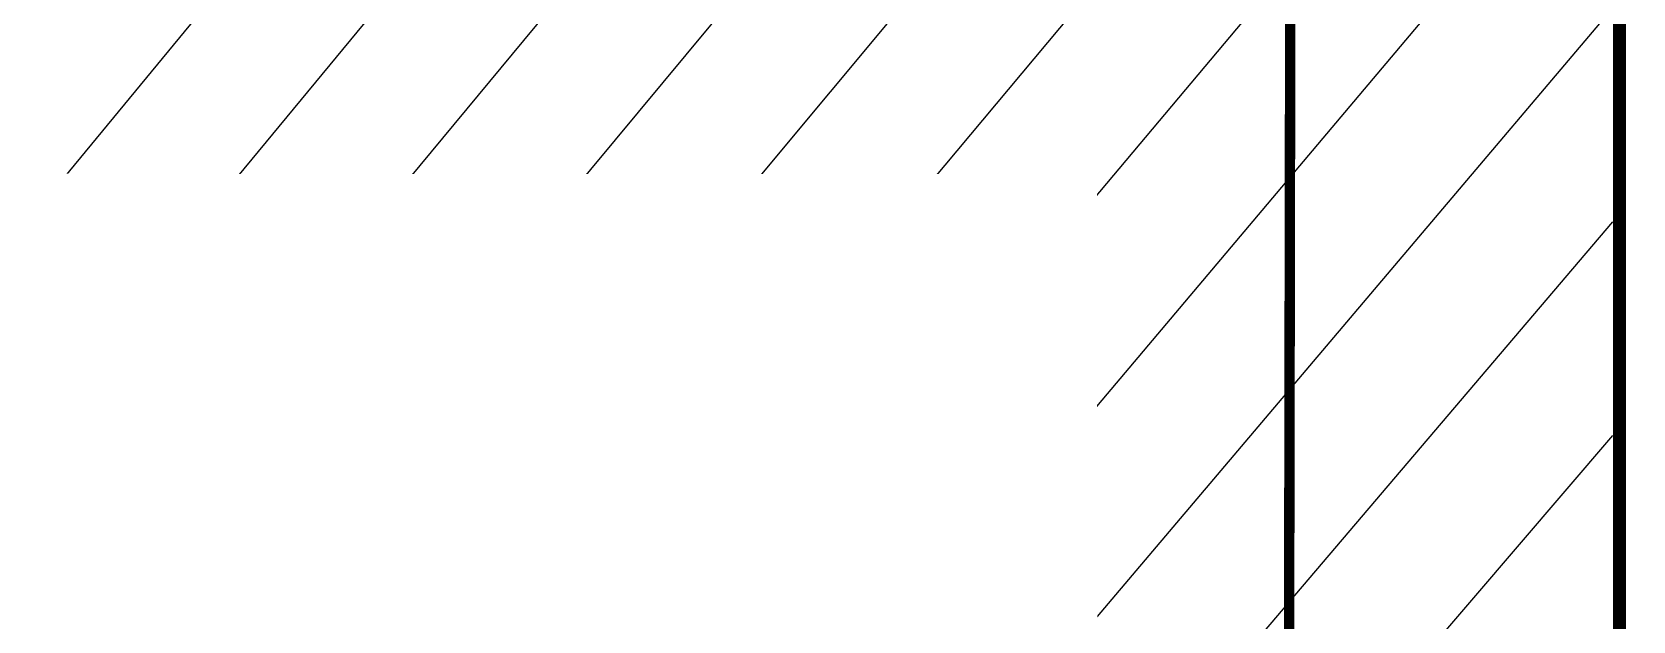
# Model space of a CAD drawing. Header units: centimetres. Extents: x -6122352 to 7132207, y -1694241 to 1947892.
# Drawn here: x 83637 to 86712, y -96678 to -95548 of the extents above; entities that cross this region are included whole.
import ezdxf
from ezdxf.xclip import XClip

# ---------------------------------------------------------------- set-up
doc = ezdxf.new("R2010")
doc.units = ezdxf.units.CM
doc.header["$MEASUREMENT"] = 0
doc.header["$XCLIPFRAME"] = 2
doc.linetypes.add('XR-AR-END-SETTING OUT PLAN$0$23261-XR-AR-SI-GF$0$HIDDEN', pattern=[0.375, 0.25, -0.125])
doc.linetypes.add('XR-AR-END-SETTING OUT PLAN$0$23585-XR-AR-END-GROUND FLOOR$0$23261-XR-AR-SI-GF$0$HIDDEN', pattern=[0.375, 0.25, -0.125])
for name, color, linetype in [('23585-XR-AR-BOUNDARY WALLS AND SETBACKS$0$setback', 7, 'XR-AR-END-SETTING OUT PLAN$0$23261-XR-AR-SI-GF$0$HIDDEN'), ('@MI-REF LAYER', 7, 'Continuous'), ('B_TH_4', 7, 'Continuous')]:
    doc.layers.add(name, color=color, linetype=linetype)
for name, color, linetype, lineweight in [('A-ANNO-TEXT', 3, 'Continuous', 25), ('XR-AR-END-SETTING OUT PLAN$0$23585-XR-AR-END-GROUND FLOOR$0$A-EQUP-KITN-PLAN', 202, 'Continuous', 9), ('XR-AR-END-SETTING OUT PLAN$0$23585-XR-AR-END-GROUND FLOOR$0$A-FLOR-OVHD', 9, 'XR-AR-END-SETTING OUT PLAN$0$23585-XR-AR-END-GROUND FLOOR$0$23261-XR-AR-SI-GF$0$HIDDEN', 15), ('XR-AR-END-SETTING OUT PLAN$0$23585-XR-AR-END-GROUND FLOOR$0$A-GLAZ-SILL', 8, 'Continuous', 5), ('XR-AR-END-SETTING OUT PLAN$0$23585-XR-AR-END-GROUND FLOOR$0$A-GLAZ-WNDO', 232, 'Continuous', 9), ('XR-AR-END-SETTING OUT PLAN$0$23585-XR-AR-END-GROUND FLOOR$0$A-WALL', 7, 'Continuous', 30)]:
    doc.layers.add(name, color=color, linetype=linetype, lineweight=lineweight)

# ---------------------------------------------------------------- blocks, each defined once
blk = doc.blocks.new('23585-XR-AR-BOUNDARY WALLS AND SETBACKS')
at = {"layer": '23585-XR-AR-BOUNDARY WALLS AND SETBACKS$0$setback', "ltscale": 40, "const_width": 0.05}
blk.add_lwpolyline([(496528.0138683853, 2768889.53020306), (496513.6369208413, 2768902.703844581), (496509.4820434907, 2768898.169344686), (496505.4284242032, 2768893.745523636), (496501.3750262877, 2768889.321925911), (496497.3216491075, 2768884.898150815), (496493.2682491078, 2768880.474350816), (496489.1135448206, 2768875.940027513), (496503.490752075, 2768862.766296911), (496507.6456059507, 2768867.300802918), (496511.6990474208, 2768871.724448176), (496515.7524017806, 2768876.148198367), (496519.8058017804, 2768880.571998366), (496521.9338264712, 2768882.894425312), (496523.8591744935, 2768884.995768585), (496528.0138683853, 2768889.53020306)], dxfattribs=at)
blk = doc.blocks.new('A$C9d9485f6')
at = {"layer": 'A-ANNO-TEXT', "rotation": 312.4881850805905}
blk.add_blockref('23585-XR-AR-BOUNDARY WALLS AND SETBACKS', (-2377088.534775567, -1504219.252137818), dxfattribs=at)
blk = doc.blocks.new('XR-AR-END-SETTING OUT PLAN$0$23585-XR-AR-END-GROUND FLOOR$0$XR-END-GROUND FLOOR PLAN$0$A$C69996ABC')
at = {"layer": 'XR-AR-END-SETTING OUT PLAN$0$23585-XR-AR-END-GROUND FLOOR$0$A-GLAZ-SILL'}
blk.add_line((0.2499999770720933, 0.9999993968456202), (0.249999977072207, 0.0999993968456252), dxfattribs=at)
at = {"layer": 'XR-AR-END-SETTING OUT PLAN$0$23585-XR-AR-END-GROUND FLOOR$0$A-GLAZ-WNDO'}
for p, q in [((-2.292778056300904e-08, 0.9999993968456202), (-2.292778056300904e-08, 0.9499993968456231)), ((0.2499999770720933, 0.9999993968456202), (-2.292778056300904e-08, 0.9999993968456202)), ((0.1499999770722127, 0.9499993968456231), (0.1499999770722127, 0.9999993968456202)), ((0.1499999770722109, 0.999999396845622), (0.1499999770722127, 0.09999939684562342)), ((-2.292778056300904e-08, 0.9499993968456231), (0.1499999770722127, 0.9499993968456231)), ((-2.292778056300904e-08, 0.9499993968456231), (-2.292778056300904e-08, 0.1499993968456224)), ((0.1499999770722127, 0.1499993968456224), (-2.292778056300904e-08, 0.1499993968456224)), ((-2.292787470992153e-08, 0.09999939684561099), (-2.292787470992153e-08, 0.1499993968456099)), ((0.1499999770722127, 0.0999993968456252), (0.1499999770722127, 0.1499993968456224)), ((0.249999977072207, 0.0999993968456252), (-2.292778056300904e-08, 0.0999993968456252))]:
    blk.add_line(p, q, dxfattribs=at)
blk.add_lwpolyline([(-2.292779299750691e-08, 0.9499993968456231), (-2.292779299750691e-08, 0.1499993968456224), (0.04999997707220416, 0.1499993968456224), (0.04999997707220416, 0.9499993968456231)], close=True, dxfattribs=at)
blk.add_lwpolyline([(0.04999997707215442, 0.0999993968456181), (-2.292784451185526e-08, 0.0999993968456181)], dxfattribs=at)
blk = doc.blocks.new('XR-AR-END-SETTING OUT PLAN')
at = {"layer": 'XR-AR-END-SETTING OUT PLAN$0$23585-XR-AR-END-GROUND FLOOR$0$A-EQUP-KITN-PLAN', "color": 8}
for p, q in [((3850.109238997102, 11100.00033140182), (3850.107901349664, 13149.99880361557)), ((5650.107138469815, 11100.00778436661), (3850.109238997102, 11100.00033140182))]:
    blk.add_line(p, q, dxfattribs=at)
at = {"layer": 'XR-AR-END-SETTING OUT PLAN$0$23585-XR-AR-END-GROUND FLOOR$0$A-FLOR-OVHD', "color": 8, "ltscale": 5}
for p, q in [((5650.107102051377, 12949.99724912643), (5650.107101693749, 11300.00188589096)), ((5750.105340138078, 12949.99724960327), (5750.107102289796, 11300.00188541412))]:
    blk.add_line(p, q, dxfattribs=at)
at = {"layer": 'XR-AR-END-SETTING OUT PLAN$0$23585-XR-AR-END-GROUND FLOOR$0$A-WALL', "color": 8}
blk.add_lwpolyline([(3850.106042101979, 10500.01968860626), (5750.107330158353, 10500.00084400177), (5750.107415214181, 10250.00188541412), (4790.107357934117, 10249.9985537529), (4790.107358291745, 10149.99855566025), (4540.107357993722, 10149.99855566025), (4540.10735835135, 10249.9985537529), (3000.102095916867, 10249.99855327606), (3000.102079048753, 11999.99910259247), (3250.104392960668, 11999.99910163879), (3250.104392841458, 11100.02067995071), (3850.106042161584, 11100.02068090439), (3850.10604198277, 10499.99947547913)], dxfattribs=at)
blk.add_lwpolyline([(5650.105998054147, 10500.00084495544), (5750.106065586209, 10500.00084400177), (5750.107102289796, 11300.00188541412), (5650.107101693749, 11300.00188589096)], close=True, dxfattribs=at)
at = {"color": 8, "xscale": 1000.000000000001, "yscale": 1000.000000000001, "zscale": 1000.000000000001}
blk.add_blockref('XR-AR-END-SETTING OUT PLAN$0$23585-XR-AR-END-GROUND FLOOR$0$XR-END-GROUND FLOOR PLAN$0$A$C69996ABC', (3000.101009145379, 11899.99970579147), dxfattribs=at)
blk = doc.blocks.new('END UNIT')
at = {"xscale": 0.001, "yscale": 0.001, "zscale": 0.001}
blk.add_blockref('XR-AR-END-SETTING OUT PLAN', (-9.150201729830158, 0), dxfattribs=at)
blk = doc.blocks.new('TH_4')
blk.add_blockref('END UNIT', (495802.3053798428, 2769130.514097063))
blk = doc.blocks.new('A$C780da55d')
at = {"layer": 'B_TH_4', "xscale": 1.000039159572381, "yscale": 1.000039159572381, "zscale": 1.000039159572381}
blk.add_blockref('TH_4', (-495814.0704651335, -2769239.302089663), dxfattribs=at)
blk = doc.blocks.new('23585-XR-AR-MALDIVE-2$0$TH_4')
blk.add_blockref('A$C780da55d', (495794.655359471, 2769130.864096801))
blk = doc.blocks.new('M3 REF WITH TABLES')
at = {"color": 1, "const_width": 0.01999999999999999}
blk.add_lwpolyline([(57.61723286483902, 62.82835623947904), (57.37947897828417, 57.27720345882699), (64.3141698797699, 50.90252933371812), (64.06413725775201, 50.62570517417043), (64.3141698797699, 50.90252933371812), (69.52931213181, 46.15104598086327), (75.21472128113965, 46.70776416221634)], dxfattribs=at)
at = {"color": 10}
blk.add_lwpolyline([(34.66325089067686, 29.68410262046382), (45.18633932532975, 20.03993892343715), (49.40796777181095, 24.6489977510646), (49.18618639430497, 24.85195393767208), (65.26248423440848, 42.40361756272614), (65.48408372345148, 42.20046279439703), (69.7056917072623, 46.80954036535695), (59.18240357114701, 56.45298300962895), (34.66325089067686, 29.68410262046382)], close=True, dxfattribs=at)

msp = doc.modelspace()

# ---------------------------------------------------------------- block references
at = {"layer": '@MI-REF LAYER', "xscale": 1000, "yscale": 1000, "zscale": 1000}
msp.add_blockref('A$C9d9485f6', (-23958.95045533385, 48155.57226163784), dxfattribs=at)

# ---------------------------------------------------------------- next in the draw order: block references
at = {"layer": '@MI-REF LAYER'}
ref = msp.add_blockref('23585-XR-AR-MALDIVE-2$0$TH_4', (495862223.3068303, 2769049743.418423), dxfattribs=dict(at, xscale=1000, yscale=1000, zscale=1000, rotation=180.0004263457452))
XClip(ref).set_block_clipping_path([(495835.392424888, 2769130.5103818076), (495835.3967513023, 2769154.450356969), (495832.30707694823, 2769154.410980098), (495826.3067906522, 2769154.412067512), (495820.30693135364, 2769154.4132776167), (495814.3069288675, 2769154.4143526326), (495808.30692413123, 2769154.41542765), (495805.1570141213, 2769154.416030391), (495802.30692738434, 2769154.4565039617), (495796.01202966133, 2769154.457572191), (495793.2170129507, 2769154.458168634), (495793.2122923648, 2769130.5183110787)])

# ---------------------------------------------------------------- next in the draw order: linework, layer by layer
at = {"layer": '@MI-REF LAYER', "color": 10}
msp.add_lwpolyline([(50376.01441383638, -89960.2429721274), (50371.9690600913, -104234.1796139122), (56622.21465642641, -104234.1331034167), (56622.07777362812, -103933.5034735499), (80423.51151656458, -103933.3263631371), (80423.37910748941, -104233.9559955868), (86673.62470415092, -104233.8817356158), (86677.00345622863, -89960.28485840559), (50376.01441383638, -89960.2429721274)], close=True, dxfattribs=at)

# ---------------------------------------------------------------- next in the draw order: wipeouts: each hides what was drawn before it
msp.add_wipeout([(86673.346810938, -89960.3903957616), (50372.357776579345, -89959.83809378305), (50371.96905993459, -104234.17396235577), (56622.21465632465, -104234.13310354992), (56622.07777360872, -103933.5034735787), (80423.51151700671, -103933.32071120305), (80423.37910778308, -104233.95034378907), (86673.62470397336, -104233.88173577873)]).dxf.layer = '@MI-REF LAYER'

# ---------------------------------------------------------------- next in the draw order: hatches: boundary and pattern name
at = {"layer": '@MI-REF LAYER'}
h = msp.add_hatch(dxfattribs=at)
h.set_pattern_fill('ANSI31', color=256, scale=1999.999998458916, angle=6.732677568681441)
h.set_pattern_definition([(51.73267756868143, (-2377169058.081353, -1504501451.09876), (-196.2824303927789, 154.8328370300893), [])])
h.paths.add_polyline_path([(80423.51151656458, -103933.3263631371), (80423.37910748941, -104233.9559955868), (86673.62470418087, -104233.909488238), (86673.34681084957, -89960.39604730048), (50372.35776849663, -89960.3541610652), (50371.96905997334, -104234.1796137834), (56622.21465630847, -104234.1331032879), (56622.07777362812, -103933.5034735499)])

# ---------------------------------------------------------------- next in the draw order: linework, layer by layer
at = {"layer": '@MI-REF LAYER', "color": 1, "const_width": 20}
msp.add_lwpolyline([(90321.1237987033, -84499.92497197539), (86067.02983505567, -88074.06943648291), (86050.21104494687, -97493.52405067268), (85677.19473557822, -97496.124113636), (86050.21104494687, -97493.52405067268), (86068.90706651313, -104548.5898349335), (90319.58953007295, -108365.0686993733)], dxfattribs=at)

# ---------------------------------------------------------------- next in the draw order: wipeouts: each hides what was drawn before it
at = {"color": 10}
msp.add_wipeout([(85682.47072626943, -95820.3601959993), (78712.97817598116, -95818.29965948743), (78716.67417406998, -99518.29781362705), (85686.15771147405, -99511.33586526138), (85682.461713573, -95811.33771132672)], dxfattribs=at).dxf.layer = '@MI-REF LAYER'

# ---------------------------------------------------------------- next in the draw order: block references
at = {"layer": '@MI-REF LAYER', "xscale": 1000, "yscale": 1000, "zscale": 1000, "rotation": 312.4882889992022}
msp.add_blockref('M3 REF WITH TABLES', (5073.57098191743, -84448.84299303715), dxfattribs=at)

doc.saveas('drawing.dxf')
